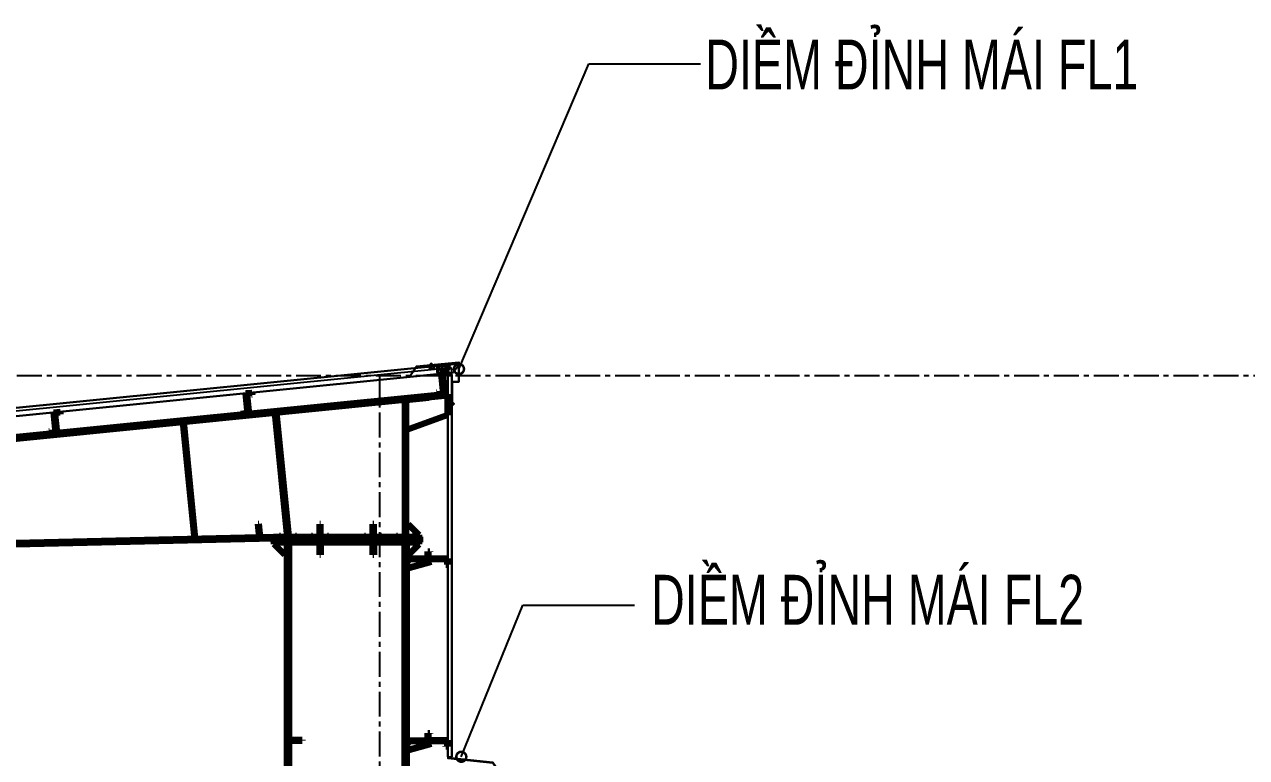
# Model space of a CAD drawing. Header units: inches. Extents: x 2 to 32666, y -5537 to 22.
# Drawn here: x 14577.3 to 14638.6, y -3804.1 to -3767.3 of the extents above; entities that cross this region are included whole.
import ezdxf

# ---------------------------------------------------------------- set-up
doc = ezdxf.new("R2010")
doc.units = ezdxf.units.IN
doc.header["$MEASUREMENT"] = 0
doc.linetypes.add('CENTER', pattern=[2, 1.25, -0.25, 0.25, -0.25])
doc.linetypes.add('HIDDEN2', pattern=[4.7625, 3.175, -1.5875])
for name, color, linetype in [('1', 1, 'Continuous'), ('2', 2, 'Continuous'), ('3', 3, 'Continuous'), ('6', 6, 'Continuous'), ('7', 7, 'Continuous'), ('8', 8, 'Continuous'), ('DIM', 8, 'Continuous'), ('door', 7, 'Continuous'), ('STRUCTURE', 1, 'Continuous'), ('Tim truc', 8, 'Continuous')]:
    doc.layers.add(name, color=color, linetype=linetype)
doc.styles.add('ST1', font='vnshx.shx', dxfattribs={"width": 0.7})
doc.styles.add('ST1H', font='vnshxh.shx', dxfattribs={"width": 0.7})
doc.dimstyles.new('175', dxfattribs={"dimtxt": 2.5, "dimasz": 1, "dimexe": 1, "dimexo": 0, "dimgap": 1, "dimtad": 1, "dimdec": 0, "dimlfac": 175, "dimzin": 0, "dimdsep": 46, "dimtxsty": 'ST1', "dimblk1": 'ARCHTICK', "dimblk2": 'ARCHTICK', "dimsah": 1, "dimcen": 1, "dimdle": 1, "dimclrd": 8, "dimclre": 8, "dimclrt": 3, "dimadec": 0, "dimazin": 0, "dimtfac": 1, "dimtdec": 0, "dimtix": 1, "dimtmove": 1, "dimatfit": 3, "dimldrblk": 'DOTSMALL', "dimfxl": 0, "dimtfill": 1, "dimtolj": 1, "dimtzin": 0, "dimlwd": -1, "dimlwe": -1, "dimarcsym": 0})

# ---------------------------------------------------------------- blocks, each defined once
blk = doc.blocks.new('Short_Self_drilling')
at = {"layer": 'STRUCTURE', "color": 1, "linetype": 'Continuous'}
for p, q in [((6.4, 1.7), (-6.4, 1.7)), ((5.1, 3.8), (-5.1, 3.8)), ((-2.6, 2.9), (-5.1, 2.9)), ((-3.4, 3.8), (-3.4, 6.8)), ((3, 7.2), (-3, 7.2)), ((2.6, 2.9), (-2.6, 2.9)), ((-2.1, 2.8), (-2.1, 2.9)), ((6.3, 0), (0, 0)), ((2.2, 2.8), (2.2, 2.9)), ((2.2, -0.5), (2.2, 0)), ((5.1, 2.9), (2.6, 2.9)), ((3.4, 3.8), (3.4, 6.8)), ((3, -1.2), (-2.7, -0.2)), ((3, -2.7), (-2.7, -1.8)), ((3, -4.2), (-2.7, -3.3)), ((3, -5.8), (-2.7, -4.8)), ((3, -7.3), (-2.7, -6.3)), ((-1.9, -8), (-2.7, -7.9)), ((-2.1, -1.4), (-2.1, -0.9)), ((-2.1, -2.9), (-2.1, -2.4)), ((-2.1, -4.4), (-2.1, -3.9)), ((-2.1, -6), (-2.1, -5.4)), ((-2.1, -7.5), (-2.1, -7)), ((-2.1, -12.3), (-2.1, -8.5)), ((3, -8.8), (-1.1, -8.1)), ((2.1, -12.3), (2.1, -9.1)), ((2.2, -2), (2.2, -1.5)), ((2.2, -3.6), (2.2, -3)), ((2.2, -5.1), (2.2, -4.6)), ((2.2, -6.6), (2.2, -6.1)), ((2.2, -8.1), (2.2, -7.6))]:
    blk.add_line(p, q, dxfattribs=at)
blk.add_lwpolyline([(6.4, 1.3), (6.4, 1.7), (2.1, 2.8), (-2.1, 2.8), (-6.4, 1.7), (-6.4, 1.3)], close=True, dxfattribs=at)
for points in [[(-6.4, 1.3, -0.088869), (-6.3, 0), (0, 0)], [(-0.1, 3.8), (-0.3, 6.2, 0.338878), (-3.1, 6.2), (-3.3, 3.8)], [(3.3, 3.8), (3.1, 6.2, 0.338878), (0.3, 6.2), (0.1, 3.8)], [(2.1, -12.3), (0.2, -14.2, -0.333596), (-0.2, -14.2), (-2.1, -12.3)], [(-0.1, -14), (-1, -12.2, -0.148657), (-1.4, -11.2), (-2, -7.7, -0.815006), (-1.2, -7.8, 0.150833), (-0.8, -8.7)], [(2.1, -12.3), (1.7, -11.7, 0.52242), (0.9, -11.7), (-0.2, -14.2)]]:
    blk.add_lwpolyline(points, format="xyb", dxfattribs=at)
for points in [[(3, -1.2), (2.2, -1.5), (-2.1, -0.8), (-2.7, -0.2), (-2.4, 0)], [(3, -2.7), (2.2, -3), (-2.1, -2.4), (-2.7, -1.8), (-2.1, -1.4), (2.2, -2), (3, -2.7)], [(3, -4.2), (2.2, -4.6), (-2.1, -3.9), (-2.7, -3.3), (-2.1, -2.9), (2.2, -3.6), (3, -4.2)], [(3, -5.8), (2.2, -6.1), (-2.1, -5.4), (-2.7, -4.8), (-2.1, -4.4), (2.2, -5.1), (3, -5.8)], [(3, -7.3), (2.2, -7.6), (-2.1, -7), (-2.7, -6.3), (-2.1, -6), (2.2, -6.6), (3, -7.3)], [(-1.8, -8.5), (-2.1, -8.5), (-2.7, -7.9), (-2.1, -7.5), (-1.8, -7.5)], [(-1.3, -7.6), (2.2, -8.1), (3, -8.8)], [(-1.2, 0), (2.2, -0.5), (3, -1.2)], [(3, -8.8), (2.2, -9.1), (-0.8, -8.7)]]:
    blk.add_lwpolyline(points, dxfattribs=at)
for centre, radius, start, end in [((-5, 3.3), 0.455, 109.79487, 250.26739), ((-3, 6.8), 0.429, 90.03113, 180.03113), ((3, 6.8), 0.429, 0.03113, 90.03113), ((5.1, 3.3), 0.435, 279.72757, 80.33469), ((10, 0.2), 3.74, 162.29632, 182.61031)]:
    blk.add_arc(centre, radius, start, end, dxfattribs=at)
blk = doc.blocks.new('A$C5FAA1D3F')
at = {"color": 8}
for p, q in [((-26.6, -10.8, 0), (-25.6, -0.9, 0)), ((-1.3, -12.9, 0), (-26.6, -10.4, 0)), ((-1.3, -13.3, 0), (-26.6, -10.8, 0)), ((-0.3, -3.4, 0), (-25.6, -0.9, 0)), ((-0.4, -3.9, 0), (-25.6, -1.3, 0)), ((-24.4, -17.4, 0), (-23.8, -11.1, 0)), ((-4.8, -19.4, 0), (-24.4, -17.4, 0)), ((-4.5, -16.6, 0), (-24.1, -14.6, 0)), ((-6.6, -11, 0), (-20.9, -9.6, 0)), ((-6.4, -8.5, 0), (-20.7, -7.1, 0)), ((-18.8, -8.5, 0), (-16, -8.8, 0)), ((-17.2, -7.3, 0), (-17.5, -10.1, 0)), ((-11.5, -9.3, 0), (-8.7, -9.5, 0)), ((-9.9, -8, 0), (-10.2, -10.8, 0)), ((-4.8, -19.4, 0), (-4.1, -13.1, 0)), ((-1.3, -13.3, 0), (-0.3, -3.4, 0))]:
    blk.add_line(p, q, dxfattribs=at)
at = {"color": 8, "linetype": 'HIDDEN2'}
for p, q in [((-23.8, -11.1, 0), (-23.1, -3.9, 0)), ((-3.4, -5.8, 0), (-23.1, -3.9, 0)), ((-19.6, -11.5, 0), (-18.9, -4.8, 0)), ((-19.6, -11.5, 0), (-19.4, -9.7, 0)), ((-8.3, -12.6, 0), (-19.6, -11.5, 0)), ((-8.3, -12.6, 0), (-19.6, -11.5, 0)), ((-19.4, -9.7, 0), (-8.2, -10.9, 0)), ((-18.9, -4.8, 0), (-7.7, -6, 0)), ((-7.7, -6, 0), (-8.3, -12.6, 0)), ((-8.2, -10.9, 0), (-8.3, -12.6, 0)), ((-4.1, -13.1, 0), (-3.4, -5.8, 0))]:
    blk.add_line(p, q, dxfattribs=at)
at = {"color": 8}
for centre, major_axis, start_param, end_param in [((-20.8, -8.3, 0), (-0.941, -0.852), 3.876998, 7.018591), ((-17.4, -8.7, 0), (-0.836, -0.757), 5.447794310103061, 11.73097961728265), ((-10.1, -9.4, 0), (-0.836, -0.757), 5.447794310103061, 11.73097961728265), ((-6.5, -9.8, 0), (-0.941, -0.852), 0.735405, 3.876998)]:
    blk.add_ellipse(centre, major_axis=major_axis, ratio=1, start_param=start_param, end_param=end_param, dxfattribs=at)
at = {"color": 1, "xscale": 0.2707692322397919, "yscale": 0.2707692322397919, "zscale": 0.2707692322397919, "rotation": 174.2582798079231}
for p in [(-16, -2.3, 0), (-8.5, -3, 0)]:
    blk.add_blockref('Short_Self_drilling', p, dxfattribs=at)
blk = doc.blocks.new('Clamp_Side')
for p, q in [((-17.5, 36.8), (17.5, 36.8)), ((-17.5, 36.8), (-17.5, 5)), ((-17.5, 5), (17.5, 5)), ((17.5, 36.8), (17.5, 5))]:
    blk.add_line(p, q)
blk.add_lwpolyline([(5.8, 9.3), (4.9, 14.4), (0, 16.3), (-4, 12.9), (-3.2, 7.8), (1.7, 6)], close=True)
blk.add_circle((0.9, 11.1), 4.52)
blk = doc.blocks.new('_ArchTick')
at = {"color": 0, "linetype": 'ByBlock', "const_width": 0.15}
blk.add_lwpolyline([(-0.5, -0.5), (0.5, 0.5)], dxfattribs=at)
blk = doc.blocks.new('_DotSmall')
at = {"color": 0, "linetype": 'ByBlock', "const_width": 0.5}
blk.add_lwpolyline([(-0.0625, 0, 1), (0.0625, 0, 1)], format="xyb", close=True, dxfattribs=at)

msp = doc.modelspace()

# ---------------------------------------------------------------- hatches: boundary and pattern name
at = {"layer": '2'}
for points in [[(14590.0346, -3793.1262), (14590.0346, -3792.9929), (14590.2079, -3792.9929), (14590.2079, -3793.1262)], [(14590.0346, -3793.2596), (14590.0346, -3793.1262), (14590.2079, -3793.1262), (14590.2079, -3793.2596)], [(14590.8346, -3793.1262), (14590.8346, -3792.9929), (14591.0079, -3792.9929), (14591.0079, -3793.1262)], [(14590.8346, -3793.1262), (14590.8346, -3792.9929), (14591.0079, -3792.9929), (14591.0079, -3793.1262)], [(14590.8346, -3793.2596), (14590.8346, -3793.1262), (14591.0079, -3793.1262), (14591.0079, -3793.2596)], [(14590.8346, -3793.2596), (14590.8346, -3793.1262), (14591.0079, -3793.1262), (14591.0079, -3793.2596)], [(14591.6346, -3793.1262), (14591.6346, -3792.9929), (14591.8079, -3792.9929), (14591.8079, -3793.1262)], [(14591.6346, -3793.1262), (14591.6346, -3792.9929), (14591.8079, -3792.9929), (14591.8079, -3793.1262)], [(14591.6346, -3793.2596), (14591.6346, -3793.1262), (14591.8079, -3793.1262), (14591.8079, -3793.2596)], [(14591.6346, -3793.2596), (14591.6346, -3793.1262), (14591.8079, -3793.1262), (14591.8079, -3793.2596)], [(14592.4346, -3793.1262), (14592.4346, -3792.9929), (14592.6079, -3792.9929), (14592.6079, -3793.1262)], [(14592.4346, -3793.1262), (14592.4346, -3792.9929), (14592.6079, -3792.9929), (14592.6079, -3793.1262)], [(14592.4346, -3793.2595), (14592.4346, -3793.1262), (14592.6079, -3793.1262), (14592.6079, -3793.2595)], [(14592.4346, -3793.2595), (14592.4346, -3793.1262), (14592.6079, -3793.1262), (14592.6079, -3793.2595)], [(14594.3012, -3793.1262), (14594.3012, -3792.9929), (14594.4746, -3792.9929), (14594.4746, -3793.1262)], [(14594.3012, -3793.1262), (14594.3012, -3792.9929), (14594.4746, -3792.9929), (14594.4746, -3793.1262)], [(14594.3012, -3793.2595), (14594.3012, -3793.1262), (14594.4746, -3793.1262), (14594.4746, -3793.2595)], [(14594.3012, -3793.2595), (14594.3012, -3793.1262), (14594.4746, -3793.1262), (14594.4746, -3793.2595)], [(14595.1012, -3793.1262), (14595.1012, -3792.9929), (14595.2746, -3792.9929), (14595.2746, -3793.1262)], [(14595.1012, -3793.1262), (14595.1012, -3792.9929), (14595.2746, -3792.9929), (14595.2746, -3793.1262)], [(14595.1012, -3793.2595), (14595.1012, -3793.1262), (14595.2746, -3793.1262), (14595.2746, -3793.2595)], [(14595.1012, -3793.2595), (14595.1012, -3793.1262), (14595.2746, -3793.1262), (14595.2746, -3793.2595)], [(14595.9012, -3793.1262), (14595.9012, -3792.9929), (14596.0746, -3792.9929), (14596.0746, -3793.1262)], [(14595.9012, -3793.1262), (14595.9012, -3792.9929), (14596.0746, -3792.9929), (14596.0746, -3793.1262)], [(14595.9012, -3793.2595), (14595.9012, -3793.1262), (14596.0746, -3793.1262), (14596.0746, -3793.2595)], [(14595.9012, -3793.2595), (14595.9012, -3793.1262), (14596.0746, -3793.1262), (14596.0746, -3793.2595)], [(14596.7012, -3793.1262), (14596.7012, -3792.9929), (14596.8746, -3792.9929), (14596.8746, -3793.1262)], [(14596.7012, -3793.2595), (14596.7012, -3793.1262), (14596.8746, -3793.1262), (14596.8746, -3793.2595)]]:
    msp.add_hatch(color=256, dxfattribs=at).paths.add_polyline_path(points, flags=17)

# ---------------------------------------------------------------- linework, layer by layer
at = {"layer": '2', "lineweight": 100}
for p, q in [((14598.2108, -3784.8271), (14598.5226, -3784.7959)), ((14598.3093, -3785.8122), (14598.2108, -3784.8271)), ((14598.5136, -3784.8068), (14598.2218, -3784.836)), ((14598.3203, -3785.8211), (14598.2218, -3784.836)), ((14598.5134, -3784.8071), (14598.5226, -3784.7959)), ((14598.5226, -3784.8964), (14598.5136, -3784.8068)), ((14598.5226, -3784.7959), (14598.5325, -3784.8954)), ((14598.5325, -3784.8954), (14598.5226, -3784.8964)), ((14598.2308, -3784.9261), (14598.2639, -3784.9228)), ((14598.242, -3785.1389), (14598.2509, -3785.1279)), ((14598.2639, -3784.9228), (14598.3568, -3785.8515)), ((14598.5199, -3785.8352), (14557.3944, -3789.9477)), ((14598.5279, -3785.9148), (14557.4024, -3790.0273)), ((14588.3929, -3785.8089), (14588.7046, -3785.7777)), ((14588.4914, -3786.794), (14588.3929, -3785.8089)), ((14588.6957, -3785.7886), (14588.4038, -3785.8178)), ((14588.5023, -3786.8029), (14588.4038, -3785.8178)), ((14588.4128, -3785.9079), (14588.446, -3785.9046)), ((14588.424, -3786.1206), (14588.433, -3786.1097)), ((14588.446, -3785.9046), (14588.5388, -3786.8333)), ((14588.6955, -3785.7889), (14588.7046, -3785.7777)), ((14588.7046, -3785.8782), (14588.6957, -3785.7886)), ((14588.7046, -3785.7777), (14588.7146, -3785.8772)), ((14588.7146, -3785.8772), (14588.7046, -3785.8782)), ((14596.3612, -3786.1381), (14596.3612, -3786.1314)), ((14596.4412, -3786.1381), (14596.3612, -3786.1381)), ((14596.3612, -3786.1381), (14596.3612, -3792.9929)), ((14596.4412, -3792.9929), (14596.4412, -3786.1381)), ((14596.4413, -3786.1252), (14597.5726, -3786.0103)), ((14596.4413, -3786.1381), (14596.4413, -3786.1252)), ((14597.9587, -3785.7568), (14597.9687, -3785.7558)), ((14597.9687, -3785.8563), (14597.9587, -3785.7568)), ((14597.9687, -3785.7558), (14597.9776, -3785.8453)), ((14598.3203, -3785.8211), (14597.9687, -3785.8563)), ((14597.9776, -3785.8453), (14598.3093, -3785.8122)), ((14598.3236, -3785.8548), (14598.3203, -3785.8211)), ((14598.513, -3785.9163), (14598.5078, -3786.8968)), ((14598.5279, -3785.9148), (14598.5199, -3785.8352)), ((14578.7742, -3786.7707), (14579.0859, -3786.7396)), ((14579.077, -3786.7505), (14578.7851, -3786.7797)), ((14579.0768, -3786.7507), (14579.0859, -3786.7396)), ((14579.0859, -3786.8401), (14579.077, -3786.7505)), ((14579.0859, -3786.7396), (14579.0959, -3786.8391)), ((14588.1408, -3786.7386), (14588.1507, -3786.7376)), ((14588.1507, -3786.8381), (14588.1408, -3786.7386)), ((14588.1507, -3786.7376), (14588.1597, -3786.8271)), ((14578.8727, -3787.7558), (14578.7742, -3786.7707)), ((14578.8836, -3787.7648), (14578.7851, -3786.7797)), ((14578.7941, -3786.8698), (14578.8273, -3786.8664)), ((14578.8053, -3787.0825), (14578.8143, -3787.0716)), ((14578.8273, -3786.8664), (14578.9201, -3787.7951)), ((14579.0959, -3786.8391), (14579.0859, -3786.8401)), ((14585.2471, -3787.2429), (14585.2802, -3787.2395)), ((14585.8315, -3793.0874), (14585.2471, -3787.2429)), ((14585.8647, -3793.0841), (14585.2802, -3787.2395)), ((14588.5023, -3786.8029), (14588.1507, -3786.8381)), ((14588.1597, -3786.8271), (14588.4914, -3786.794)), ((14588.5057, -3786.8366), (14588.5023, -3786.8029)), ((14589.8465, -3786.7829), (14590.4675, -3792.9929)), ((14590.5471, -3792.9849), (14589.9261, -3786.7749)), ((14598.5078, -3786.8968), (14596.4412, -3787.6566)), ((14578.5221, -3787.7004), (14578.532, -3787.6994)), ((14578.532, -3787.7999), (14578.5221, -3787.7004)), ((14578.532, -3787.6994), (14578.541, -3787.789)), ((14578.8836, -3787.7648), (14578.532, -3787.7999)), ((14578.541, -3787.789), (14578.8727, -3787.7558)), ((14578.887, -3787.7985), (14578.8836, -3787.7648)), ((14589.0232, -3792.3473), (14589.0564, -3792.3439)), ((14589.0895, -3793.0093), (14589.0232, -3792.3473)), ((14589.1227, -3793.0073), (14589.0564, -3792.3439)), ((14592.1412, -3792.3596), (14592.1012, -3792.3596)), ((14592.1012, -3792.9929), (14592.1012, -3792.3596)), ((14592.1412, -3792.9929), (14592.1412, -3792.3596)), ((14594.8079, -3792.3595), (14594.7679, -3792.3595)), ((14594.7679, -3792.9929), (14594.7679, -3792.3595)), ((14594.8079, -3792.9929), (14594.8079, -3792.3595)), ((14596.4412, -3792.3595), (14596.5412, -3792.3595)), ((14596.5412, -3792.3595), (14597.0746, -3792.8929)), ((14560.4442, -3793.6842), (14589.7879, -3792.9929)), ((14589.7879, -3793.0729), (14560.446, -3793.7642)), ((14585.8315, -3793.0874), (14585.8647, -3793.0841)), ((14589.1062, -3793.009), (14589.1227, -3793.0073)), ((14589.7879, -3792.9929), (14589.7879, -3793.1262)), ((14589.7879, -3792.9929), (14597.1212, -3792.9929)), ((14589.7879, -3793.1262), (14597.1212, -3793.1262)), ((14589.7879, -3793.1262), (14589.7879, -3793.2596)), ((14589.7879, -3793.1262), (14597.1212, -3793.1262)), ((14589.7879, -3793.2596), (14597.1212, -3793.2595)), ((14589.8212, -3793.3596), (14589.8212, -3793.2596)), ((14590.3546, -3793.8929), (14589.8212, -3793.3596)), ((14590.3546, -3793.2596), (14590.4546, -3793.3596)), ((14590.5479, -3793.2622), (14590.4546, -3793.2622)), ((14590.4546, -3793.2622), (14590.4547, -3828.1369)), ((14590.4675, -3792.9929), (14590.5471, -3792.9849)), ((14590.5479, -3793.2622), (14590.548, -3828.1369)), ((14590.5479, -3793.2622), (14592.1012, -3793.2622)), ((14592.1012, -3792.8929), (14592.1412, -3792.8929)), ((14592.1012, -3793.8929), (14592.1012, -3793.2596)), ((14592.1012, -3793.3596), (14592.1412, -3793.3596)), ((14592.1412, -3793.2596), (14592.1412, -3793.8929)), ((14592.1412, -3793.2622), (14594.7679, -3793.2622)), ((14594.7679, -3792.8929), (14594.8079, -3792.8929)), ((14594.7679, -3793.8929), (14594.7679, -3793.2595)), ((14594.7679, -3793.3595), (14594.8079, -3793.3595)), ((14594.8079, -3793.2595), (14594.8079, -3793.8929)), ((14594.8079, -3793.2622), (14596.3612, -3793.2622)), ((14596.3612, -3793.2622), (14596.4546, -3793.2622)), ((14596.3613, -3804.7747), (14596.3612, -3793.2622)), ((14596.4412, -3792.8929), (14596.5412, -3792.9929)), ((14596.4546, -3793.3595), (14596.5546, -3793.2595)), ((14596.4546, -3793.2622), (14596.4546, -3804.7747)), ((14596.5546, -3793.8929), (14597.0879, -3793.3595)), ((14597.0746, -3792.8929), (14597.0746, -3792.9929)), ((14597.0879, -3793.3595), (14597.0879, -3793.2595)), ((14597.1212, -3792.9929), (14597.1212, -3793.1262)), ((14597.1212, -3793.1262), (14597.1212, -3793.2595)), ((14590.4546, -3793.8929), (14590.3546, -3793.8929)), ((14592.1412, -3793.8929), (14592.1012, -3793.8929)), ((14594.8079, -3793.8929), (14594.7679, -3793.8929)), ((14596.4546, -3793.8929), (14596.5546, -3793.8929)), ((14596.4546, -3794.0874), (14597.5226, -3794.0874)), ((14597.5226, -3794.0874), (14597.5226, -3793.7341)), ((14597.5226, -3793.7341), (14597.6226, -3793.7341)), ((14597.5326, -3794.0774), (14597.5226, -3794.0674)), ((14597.5226, -3794.0874), (14598.5126, -3794.0874)), ((14597.6226, -3793.7441), (14597.5326, -3793.7441)), ((14597.5326, -3793.7441), (14597.5326, -3794.0774)), ((14597.5426, -3794.0874), (14597.5326, -3794.0774)), ((14597.5326, -3794.0774), (14598.5226, -3794.0774)), ((14597.6226, -3793.7341), (14597.6226, -3793.7441)), ((14598.4226, -3794.0874), (14598.4226, -3794.1208)), ((14598.5126, -3794.3808), (14598.5126, -3794.0874)), ((14598.5226, -3794.0774), (14598.5226, -3794.3908)), ((14598.4226, -3794.1208), (14596.4546, -3794.1208)), ((14596.4879, -3794.2541), (14596.6212, -3794.1208)), ((14597.6892, -3794.2541), (14596.4879, -3794.5874)), ((14596.4879, -3794.5874), (14596.4879, -3794.2541)), ((14597.6892, -3794.2541), (14597.6892, -3794.1208)), ((14598.4226, -3794.3908), (14598.4226, -3794.3808)), ((14598.4226, -3794.3808), (14598.5126, -3794.3808)), ((14598.5226, -3794.3908), (14598.4226, -3794.3908)), ((14590.5499, -3803.1711), (14591.2166, -3803.1711)), ((14590.5499, -3803.1711), (14590.5499, -3803.2045)), ((14590.5499, -3803.2045), (14591.2166, -3803.2045)), ((14591.2166, -3803.1711), (14591.2166, -3803.2045)), ((14596.4546, -3803.2045), (14597.5226, -3803.2045)), ((14598.4226, -3803.2378), (14596.4546, -3803.2378)), ((14596.4879, -3803.3711), (14596.6213, -3803.2378)), ((14597.5226, -3803.2045), (14597.5226, -3802.8511)), ((14597.5226, -3802.8511), (14597.6226, -3802.8511)), ((14597.5326, -3803.1945), (14597.5226, -3803.1845)), ((14597.5226, -3803.2045), (14598.5126, -3803.2045)), ((14597.6226, -3802.8611), (14597.5326, -3802.8611)), ((14597.5326, -3802.8611), (14597.5326, -3803.1945)), ((14597.5426, -3803.2045), (14597.5326, -3803.1945)), ((14597.5326, -3803.1945), (14598.5226, -3803.1945)), ((14597.6226, -3802.8511), (14597.6226, -3802.8611)), ((14597.6893, -3803.3711), (14597.6893, -3803.2378)), ((14598.4226, -3803.2045), (14598.4226, -3803.2378)), ((14598.5126, -3803.4978), (14598.5126, -3803.2045)), ((14598.5226, -3803.1945), (14598.5226, -3803.5078)), ((14597.6893, -3803.3711), (14596.4879, -3803.7045)), ((14596.4879, -3803.7045), (14596.4879, -3803.3711)), ((14598.4226, -3803.5078), (14598.4226, -3803.4978)), ((14598.4226, -3803.4978), (14598.5126, -3803.4978)), ((14598.5226, -3803.5078), (14598.4226, -3803.5078))]:
    msp.add_line(p, q, dxfattribs=at)
at = {"layer": '2', "lineweight": 0}
for p, q in [((14598.3369, -3785.116), (14598.1179, -3785.1379)), ((14598.3037, -3785.1193), (14598.1179, -3785.1379)), ((14598.3037, -3785.1193), (14598.1179, -3785.1379)), ((14598.3767, -3785.514), (14598.1577, -3785.5359)), ((14598.3435, -3785.5173), (14598.1577, -3785.5359)), ((14598.3435, -3785.5173), (14598.1577, -3785.5359)), ((14598.3037, -3785.1193), (14598.2407, -3785.1256)), ((14598.3037, -3785.1193), (14598.2407, -3785.1256)), ((14598.3435, -3785.5173), (14598.2805, -3785.5236)), ((14598.3435, -3785.5173), (14598.2805, -3785.5236)), ((14588.5189, -3786.0978), (14588.3, -3786.1197)), ((14588.4857, -3786.1011), (14588.3, -3786.1197)), ((14588.4857, -3786.1011), (14588.3, -3786.1197)), ((14588.4857, -3786.1011), (14588.4227, -3786.1074)), ((14588.4857, -3786.1011), (14588.4227, -3786.1074)), ((14598.1435, -3785.8287), (14598.1577, -3785.9714)), ((14598.1435, -3785.8287), (14598.1577, -3785.9714)), ((14588.5587, -3786.4958), (14588.3398, -3786.5177)), ((14588.5255, -3786.4991), (14588.3398, -3786.5177)), ((14588.5255, -3786.4991), (14588.3398, -3786.5177)), ((14588.5255, -3786.4991), (14588.4625, -3786.5054)), ((14588.5255, -3786.4991), (14588.4625, -3786.5054)), ((14578.9002, -3787.0596), (14578.6813, -3787.0815)), ((14578.867, -3787.0629), (14578.6813, -3787.0815)), ((14578.867, -3787.0629), (14578.6813, -3787.0815)), ((14578.867, -3787.0629), (14578.804, -3787.0692)), ((14578.867, -3787.0629), (14578.804, -3787.0692)), ((14578.94, -3787.4576), (14578.7211, -3787.4795)), ((14578.9068, -3787.461), (14578.7211, -3787.4795)), ((14578.9068, -3787.461), (14578.7211, -3787.4795)), ((14578.9068, -3787.461), (14578.8438, -3787.4673)), ((14578.9068, -3787.461), (14578.8438, -3787.4673)), ((14590.1212, -3793.3596), (14590.1212, -3792.7929)), ((14590.1212, -3793.3596), (14590.1212, -3792.7929)), ((14590.9212, -3793.3596), (14590.9212, -3792.7929)), ((14590.9212, -3793.3596), (14590.9212, -3792.7929)), ((14591.7212, -3793.3596), (14591.7212, -3792.7929)), ((14591.7212, -3793.3596), (14591.7212, -3792.7929)), ((14592.5212, -3793.3595), (14592.5212, -3792.7929)), ((14592.5212, -3793.3595), (14592.5212, -3792.7929)), ((14594.3879, -3793.3595), (14594.3879, -3792.7929)), ((14594.3879, -3793.3595), (14594.3879, -3792.7929)), ((14595.1879, -3793.3595), (14595.1879, -3792.7929)), ((14595.1879, -3793.3595), (14595.1879, -3792.7929)), ((14595.9879, -3793.3595), (14595.9879, -3792.7929)), ((14595.9879, -3793.3595), (14595.9879, -3792.7929)), ((14596.7879, -3793.3595), (14596.7879, -3792.7929)), ((14596.7879, -3793.3595), (14596.7879, -3792.7929)), ((14590.0346, -3793.1262), (14590.0346, -3792.9929)), ((14590.0346, -3793.1262), (14590.0346, -3792.9929)), ((14590.0346, -3793.2596), (14590.0346, -3793.1262)), ((14590.0346, -3793.2596), (14590.0346, -3793.1262)), ((14590.2079, -3793.1262), (14590.2079, -3792.9929)), ((14590.2079, -3793.1262), (14590.2079, -3792.9929)), ((14590.2079, -3793.2596), (14590.2079, -3793.1262)), ((14590.2079, -3793.2596), (14590.2079, -3793.1262)), ((14590.8346, -3793.1262), (14590.8346, -3792.9929)), ((14590.8346, -3793.1262), (14590.8346, -3792.9929)), ((14590.8346, -3793.2596), (14590.8346, -3793.1262)), ((14590.8346, -3793.2596), (14590.8346, -3793.1262)), ((14591.0079, -3793.1262), (14591.0079, -3792.9929)), ((14591.0079, -3793.1262), (14591.0079, -3792.9929)), ((14591.0079, -3793.2596), (14591.0079, -3793.1262)), ((14591.0079, -3793.2596), (14591.0079, -3793.1262)), ((14591.6346, -3793.1262), (14591.6346, -3792.9929)), ((14591.6346, -3793.1262), (14591.6346, -3792.9929)), ((14591.6346, -3793.2596), (14591.6346, -3793.1262)), ((14591.6346, -3793.2596), (14591.6346, -3793.1262)), ((14591.8079, -3793.1262), (14591.8079, -3792.9929)), ((14591.8079, -3793.1262), (14591.8079, -3792.9929)), ((14591.8079, -3793.2596), (14591.8079, -3793.1262)), ((14591.8079, -3793.2596), (14591.8079, -3793.1262)), ((14592.4346, -3793.1262), (14592.4346, -3792.9929)), ((14592.4346, -3793.1262), (14592.4346, -3792.9929)), ((14592.4346, -3793.2595), (14592.4346, -3793.1262)), ((14592.4346, -3793.2595), (14592.4346, -3793.1262)), ((14592.6079, -3793.1262), (14592.6079, -3792.9929)), ((14592.6079, -3793.1262), (14592.6079, -3792.9929)), ((14592.6079, -3793.2595), (14592.6079, -3793.1262)), ((14592.6079, -3793.2595), (14592.6079, -3793.1262)), ((14594.3012, -3793.1262), (14594.3012, -3792.9929)), ((14594.3012, -3793.1262), (14594.3012, -3792.9929)), ((14594.3012, -3793.2595), (14594.3012, -3793.1262)), ((14594.3012, -3793.2595), (14594.3012, -3793.1262)), ((14594.4746, -3793.1262), (14594.4746, -3792.9929)), ((14594.4746, -3793.1262), (14594.4746, -3792.9929)), ((14594.4746, -3793.2595), (14594.4746, -3793.1262)), ((14594.4746, -3793.2595), (14594.4746, -3793.1262)), ((14595.1012, -3793.1262), (14595.1012, -3792.9929)), ((14595.1012, -3793.1262), (14595.1012, -3792.9929)), ((14595.1012, -3793.2595), (14595.1012, -3793.1262)), ((14595.1012, -3793.2595), (14595.1012, -3793.1262)), ((14595.2746, -3793.1262), (14595.2746, -3792.9929)), ((14595.2746, -3793.1262), (14595.2746, -3792.9929)), ((14595.2746, -3793.2595), (14595.2746, -3793.1262)), ((14595.2746, -3793.2595), (14595.2746, -3793.1262)), ((14595.9012, -3793.1262), (14595.9012, -3792.9929)), ((14595.9012, -3793.1262), (14595.9012, -3792.9929)), ((14595.9012, -3793.2595), (14595.9012, -3793.1262)), ((14595.9012, -3793.2595), (14595.9012, -3793.1262)), ((14596.0746, -3793.1262), (14596.0746, -3792.9929)), ((14596.0746, -3793.1262), (14596.0746, -3792.9929)), ((14596.0746, -3793.2595), (14596.0746, -3793.1262)), ((14596.0746, -3793.2595), (14596.0746, -3793.1262)), ((14596.7012, -3793.1262), (14596.7012, -3792.9929)), ((14596.7012, -3793.1262), (14596.7012, -3792.9929)), ((14596.7012, -3793.2595), (14596.7012, -3793.1262)), ((14596.7012, -3793.2595), (14596.7012, -3793.1262)), ((14596.8746, -3793.1262), (14596.8746, -3792.9929)), ((14596.8746, -3793.1262), (14596.8746, -3792.9929)), ((14596.8746, -3793.2595), (14596.8746, -3793.1262)), ((14596.8746, -3793.2595), (14596.8746, -3793.1262)), ((14597.8226, -3794.1408), (14597.8226, -3793.9541)), ((14597.8226, -3794.1408), (14597.8226, -3793.9541)), ((14597.8226, -3794.1741), (14597.8226, -3793.9541)), ((14598.2226, -3794.1408), (14598.2226, -3793.9541)), ((14598.2226, -3794.1408), (14598.2226, -3793.9541)), ((14598.2226, -3794.1741), (14598.2226, -3793.9541)), ((14597.8226, -3803.2578), (14597.8226, -3803.0711)), ((14597.8226, -3803.2578), (14597.8226, -3803.0711)), ((14597.8226, -3803.2911), (14597.8226, -3803.0711)), ((14598.2226, -3803.2578), (14598.2226, -3803.0711)), ((14598.2226, -3803.2578), (14598.2226, -3803.0711)), ((14598.2226, -3803.2911), (14598.2226, -3803.0711))]:
    msp.add_line(p, q, dxfattribs=at)
at = {"layer": '3'}
for p, q in [((14351.8901, -3809.0142), (14599.0249, -3784.3006)), ((14599.0249, -3784.3006), (14599.0249, -3784.4599)), ((14351.8915, -3809.0274), (14599.0249, -3784.314)), ((14352.1961, -3809.4191), (14598.8045, -3784.7582)), ((14352.2163, -3809.4036), (14598.8152, -3784.7437)), ((14598.5226, -3784.8566), (14598.7359, -3784.8566)), ((14598.5226, -3804.0364), (14598.5226, -3784.8566)), ((14598.5359, -3804.0364), (14598.5359, -3784.8566)), ((14598.7226, -3804.0364), (14598.7226, -3784.8566)), ((14598.7359, -3804.0364), (14598.7359, -3784.8566)), ((14599.0249, -3784.4599), (14598.8045, -3784.7582)), ((14598.5226, -3804.0364), (14598.7359, -3804.0364))]:
    msp.add_line(p, q, dxfattribs=at)
at = {"layer": '6'}
for points in [[(14598.7399, -3786.4122), (14598.8247, -3786.3274), (14598.7359, -3786.2387), (14598.7359, -3785.2199), (14599.0693, -3785.2199), (14599.0693, -3784.2479), (14596.9674, -3784.4581), (14596.6329, -3784.9487), (14596.6218, -3784.9412), (14596.9599, -3784.4455), (14599.0826, -3784.2332), (14599.0826, -3785.2332), (14598.7493, -3785.2332), (14598.7493, -3786.2332), (14598.8435, -3786.3274), (14598.7493, -3786.4216)], [(14601.1302, -3804.8128), (14600.7887, -3804.3119), (14598.5391, -3804.087), (14598.5391, -3802.9657), (14598.5258, -3802.9657), (14598.5258, -3804.0991), (14600.7812, -3804.3246), (14601.1192, -3804.8203)]]:
    msp.add_lwpolyline(points, close=True, dxfattribs=at)
at = {"layer": '7'}
msp.add_line((14597.9624, -3784.406), (14598.2546, -3784.8123), dxfattribs=at)
msp.add_lwpolyline([(14597.9624, -3784.406), (14598.2115, -3784.3811), (14598.2546, -3784.8123), (14598.0056, -3784.8372)], close=True, dxfattribs=at)
at = {"layer": '8'}
msp.add_line((14351.9067, -3809.18), (14598.5226, -3784.5184), dxfattribs=at)
at = {"layer": 'Tim truc', "linetype": 'CENTER'}
for p, q in [((14318.9145, -3784.9102), (14822.0456, -3784.9102)), ((14595.1226, -3942.0137), (14595.1226, -3784.9102))]:
    msp.add_line(p, q, dxfattribs=at)

# ---------------------------------------------------------------- block references
at = {"color": 1, "xscale": 0.008533333334026127, "yscale": 0.008533333334026127, "zscale": 0.008533333334026127, "rotation": 5.658749824703994}
msp.add_blockref('Short_Self_drilling', (14597.6962, -3784.3771, 0), dxfattribs=at)
at = {"layer": 'DIM', "xscale": 0.02666666666666666, "yscale": 0.02666666666666666, "zscale": 0.02666666666666666, "rotation": 191.4211862751044}
msp.add_blockref('A$C5FAA1D3F', (14598.0531, -3784.9248), dxfattribs=at)
at = {"layer": 'door', "color": 4, "xscale": 0.006666666666246227, "yscale": 0.006666666666246227, "zscale": 0.006666666666246227, "rotation": 5.710593137549037}
msp.add_blockref('Clamp_Side', (14597.7178, -3784.6314), dxfattribs=at)

# ---------------------------------------------------------------- texts
at = {"layer": '3', "style": 'ST1H', "width": 0.7}
for s, p in [('diÒm ®Ønh m¸i fl1', (14611.4315, -3770.5587)), ('diÒm ®Ønh m¸i fl2', (14608.7129, -3797.4026))]:
    msp.add_text(s, height=2.5, dxfattribs=at).set_placement(p)

# ---------------------------------------------------------------- leaders
at = {"layer": '1'}
for points in [[(14599.0831, -3784.5843), (14605.5926, -3769.272), (14611.1896, -3769.272)], [(14599.2001, -3804.0271), (14602.291, -3796.4244), (14607.8879, -3796.4244)]]:
    msp.add_leader(points, dimstyle='175', override={"dimgap": 1, "dimtad": 0}, dxfattribs=at)

doc.saveas('drawing.dxf')
